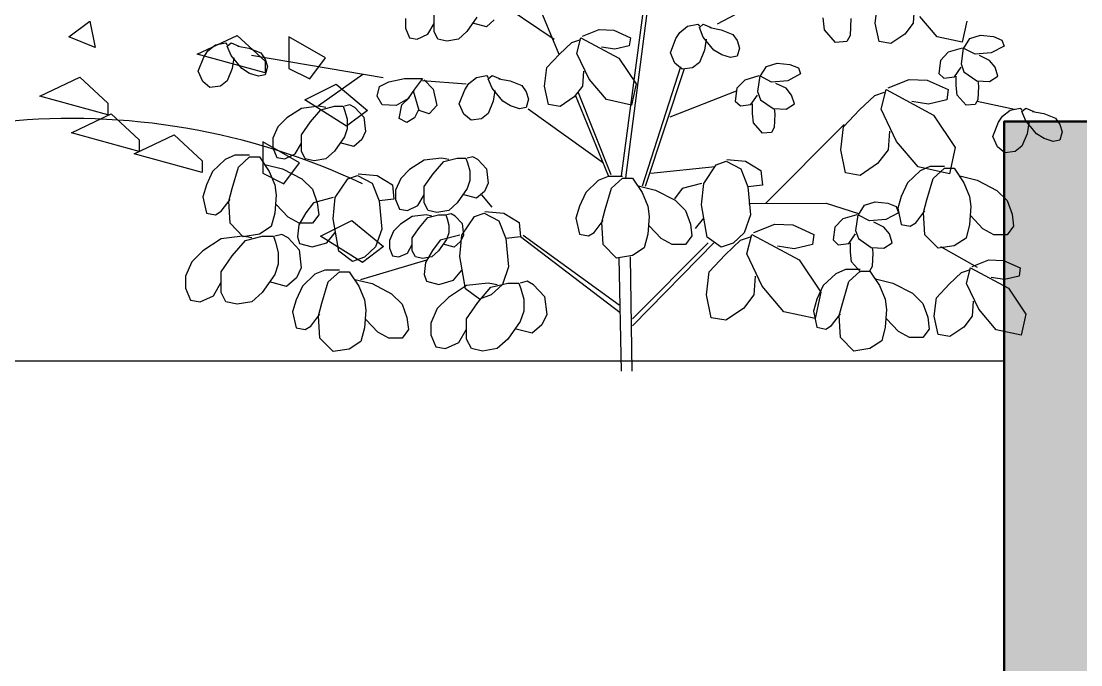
# Model space of a CAD drawing. Header units: millimetres. Extents: x 573003 to 1294762, y -9906 to 413061.
# Drawn here: x 658817 to 659480, y 152947 to 153349 of the extents above; entities that cross this region are included whole.
import ezdxf

# ---------------------------------------------------------------- set-up
doc = ezdxf.new("R2010")
doc.units = ezdxf.units.MM
doc.header["$MEASUREMENT"] = 0
for name, color, linetype in [('A-ELEV-PATT 2', 252, 'Continuous'), ('A-ELEV-PATT 3', 251, 'Continuous'), ('A-WALL-PATT', 251, 'Continuous')]:
    doc.layers.add(name, color=color, linetype=linetype)
doc.layers.add('KT-Net cot', color=2, linetype='Continuous', lineweight=50)

# ---------------------------------------------------------------- blocks, each defined once
blk = doc.blocks.new('STREE11')
for p, q in [((0.0063, 0.2337), (-0.0398, 0.5789)), ((0.0862, 0.3953), (0.307, 0.5453)), ((-0.1075, 0.4141), (-0.2272, 0.4774)), ((0.001, 0.2311), (-0.0266, 0.4465)), ((0.0803, 0.3775), (0.1074, 0.4438)), ((-0.3411, 0.4326), (-0.3397, 0.4148)), ((-0.2947, 0.4148), (-0.2974, 0.4366)), ((-0.4033, 0.4172), (-0.398, 0.3922)), ((-0.3682, 0.3987), (-0.3477, 0.4229)), ((-0.3397, 0.4148), (-0.3298, 0.4019)), ((-0.2994, 0.393), (-0.2947, 0.4148)), ((-0.2659, 0.4202), (-0.2651, 0.4)), ((-0.2345, 0.4071), (-0.2328, 0.4213)), ((0.1573, 0.4187), (0.1665, 0.4106)), ((0.1665, 0.4106), (0.1828, 0.4148)), ((0.1778, 0.4219), (0.1897, 0.4049)), ((0.2287, 0.4049), (0.2287, 0.4243)), ((0.2625, 0.4203), (0.2625, 0.409)), ((-0.2477, 0.392), (-0.2345, 0.4071)), ((-0.1119, 0.4071), (-0.1258, 0.4015)), ((-0.0987, 0.4095), (-0.1119, 0.4071)), ((-0.0907, 0.4136), (-0.1, 0.4095)), ((-0.0861, 0.4095), (-0.0907, 0.4136)), ((-0.0907, 0.3982), (-0.0861, 0.4095)), ((-0.0841, 0.4136), (-0.0861, 0.4112)), ((-0.0722, 0.4112), (-0.0841, 0.4136)), ((-0.0629, 0.4039), (-0.0722, 0.4112)), ((-0.0583, 0.3966), (-0.0629, 0.4039)), ((0.0155, 0.4065), (-0.0044, 0.3976)), ((0.0327, 0.4073), (0.0155, 0.4065)), ((0.0526, 0.3992), (0.0327, 0.4073)), ((0.1897, 0.4049), (0.1996, 0.396)), ((0.2241, 0.396), (0.2287, 0.4049)), ((0.236, 0.4017), (0.2287, 0.4146)), ((0.2625, 0.409), (0.2579, 0.3976)), ((-0.4449, 0.3948), (-0.4475, 0.3876)), ((-0.4349, 0.3989), (-0.4449, 0.3948)), ((-0.4197, 0.4005), (-0.4349, 0.3989)), ((-0.4071, 0.3965), (-0.4197, 0.4005)), ((-0.3999, 0.3851), (-0.4071, 0.3965)), ((-0.398, 0.3922), (-0.3682, 0.3987)), ((-0.3298, 0.4019), (-0.3133, 0.3906)), ((-0.3133, 0.3906), (-0.2994, 0.393)), ((-0.2651, 0.4), (-0.2609, 0.393)), ((-0.2609, 0.393), (-0.2477, 0.392)), ((-0.1311, 0.3942), (-0.1337, 0.3853)), ((-0.1258, 0.4015), (-0.1311, 0.3942)), ((-0.1033, 0.3829), (-0.0907, 0.3982)), ((-0.094, 0.3958), (-0.092, 0.3829)), ((-0.0517, 0.3796), (-0.0583, 0.3966)), ((-0.0044, 0.3976), (-0.003, 0.3879)), ((0.0545, 0.3976), (0.0095, 0.3733)), ((0.0592, 0.379), (0.0545, 0.3976)), ((0.0651, 0.3919), (0.0559, 0.3951)), ((0.0797, 0.3782), (0.0651, 0.3919)), ((0.1996, 0.396), (0.2135, 0.3936)), ((0.2135, 0.3936), (0.2241, 0.396)), ((0.2486, 0.396), (0.236, 0.4017)), ((0.2579, 0.3976), (0.2486, 0.396)), ((0.4694, 0.3916), (0.4601, 0.3876)), ((0.474, 0.3876), (0.4694, 0.3916)), ((0.476, 0.3916), (0.474, 0.3892)), ((0.4879, 0.3892), (0.476, 0.3916)), ((-0.4475, 0.3876), (-0.4323, 0.3795)), ((-0.4323, 0.3795), (-0.4131, 0.3779)), ((-0.4131, 0.3779), (-0.3992, 0.3851)), ((-0.3992, 0.3851), (-0.3966, 0.3666)), ((-0.3979, 0.3851), (-0.3813, 0.3803)), ((-0.3813, 0.3803), (-0.3721, 0.3706)), ((-0.1337, 0.3853), (-0.1311, 0.3756)), ((-0.1231, 0.374), (-0.1126, 0.3772)), ((-0.1126, 0.3772), (-0.1033, 0.3829)), ((-0.092, 0.3829), (-0.0861, 0.3683)), ((-0.057, 0.3675), (-0.0517, 0.3796)), ((-0.003, 0.3879), (0.0142, 0.3838)), ((0.0142, 0.3838), (0.0301, 0.3863)), ((0.0446, 0.3483), (0.0592, 0.379)), ((0.0949, 0.362), (0.0797, 0.3782)), ((0.4343, 0.3795), (0.429, 0.3722)), ((0.4482, 0.3851), (0.4343, 0.3795)), ((0.4614, 0.3876), (0.4482, 0.3851)), ((0.4694, 0.3763), (0.474, 0.3876)), ((0.4972, 0.3819), (0.4879, 0.3892)), ((0.5018, 0.3746), (0.4972, 0.3819)), ((-0.4369, 0.3625), (-0.4303, 0.3706)), ((-0.4303, 0.3706), (-0.4184, 0.3763)), ((-0.3966, 0.3666), (-0.3999, 0.3569)), ((-0.3721, 0.3706), (-0.3701, 0.3552)), ((-0.1935, 0.3659), (-0.2035, 0.3619)), ((-0.1783, 0.3675), (-0.1935, 0.3659)), ((-0.1658, 0.3635), (-0.1783, 0.3675)), ((-0.1311, 0.3756), (-0.1231, 0.374)), ((-0.0861, 0.3683), (-0.0781, 0.3619)), ((-0.0656, 0.3603), (-0.057, 0.3675)), ((0.0095, 0.3733), (-0.011, 0.3426)), ((0.289, 0.3501), (0.4451, 0.3766)), ((0.429, 0.3722), (0.4263, 0.3633)), ((0.4568, 0.3609), (0.4694, 0.3763)), ((0.466, 0.3738), (0.468, 0.3609)), ((0.5084, 0.3577), (0.5018, 0.3746)), ((-0.4402, 0.352), (-0.4369, 0.3625)), ((-0.4303, 0.3455), (-0.4402, 0.352)), ((-0.3999, 0.3569), (-0.4151, 0.3464)), ((-0.3886, 0.3512), (-0.3966, 0.3625)), ((-0.3906, 0.3407), (-0.3906, 0.352)), ((-0.3701, 0.3552), (-0.376, 0.3496)), ((-0.2035, 0.3619), (-0.2061, 0.3546)), ((-0.2061, 0.3546), (-0.1909, 0.3465)), ((-0.1717, 0.3449), (-0.1578, 0.3522)), ((-0.1585, 0.3522), (-0.1658, 0.3635)), ((-0.1578, 0.3522), (-0.1552, 0.3336)), ((-0.1565, 0.3522), (-0.1399, 0.3473)), ((-0.0781, 0.3619), (-0.0656, 0.3603)), ((-0.0223, 0.2214), (-0.0683, 0.3611)), ((-0.0187, 0.2215), (-0.0641, 0.3635)), ((0.0512, 0.358), (0.0526, 0.3402)), ((0.0976, 0.3402), (0.0949, 0.362)), ((0.1597, 0.3528), (0.1504, 0.3488)), ((0.1643, 0.3488), (0.1597, 0.3528)), ((0.1663, 0.3528), (0.1643, 0.3504)), ((0.1782, 0.3504), (0.1663, 0.3528)), ((0.3133, 0.3539), (0.3657, 0.3165)), ((0.4263, 0.3633), (0.429, 0.3536)), ((0.429, 0.3536), (0.4369, 0.352)), ((0.4369, 0.352), (0.4475, 0.3552)), ((0.4475, 0.3552), (0.4568, 0.3609)), ((0.468, 0.3609), (0.474, 0.3464)), ((0.5031, 0.3455), (0.5084, 0.3577)), ((-0.4151, 0.3464), (-0.4303, 0.3455)), ((-0.4164, 0.3464), (-0.4171, 0.3399)), ((-0.4171, 0.3399), (-0.4164, 0.3237)), ((-0.3919, 0.3294), (-0.3906, 0.3407)), ((-0.376, 0.3496), (-0.3886, 0.3512)), ((-0.3564, 0.3471), (-0.3812, 0.336)), ((-0.3349, 0.3481), (-0.3564, 0.3471)), ((-0.31, 0.338), (-0.3349, 0.3481)), ((-0.1909, 0.3465), (-0.1717, 0.3449)), ((-0.1889, 0.3376), (-0.177, 0.3433)), ((-0.1399, 0.3473), (-0.1307, 0.3376)), ((-0.011, 0.3426), (-0.0057, 0.3176)), ((0.0241, 0.324), (0.0446, 0.3483)), ((0.0526, 0.3402), (0.0625, 0.3273)), ((0.0929, 0.3184), (0.0976, 0.3402)), ((0.1246, 0.3407), (0.1193, 0.3334)), ((0.1385, 0.3464), (0.1246, 0.3407)), ((0.1517, 0.3488), (0.1385, 0.3464)), ((0.1597, 0.3375), (0.1643, 0.3488)), ((0.1875, 0.3431), (0.1782, 0.3504)), ((0.1921, 0.3358), (0.1875, 0.3431)), ((0.1905, 0.3423), (0.2424, 0.3462)), ((0.2404, 0.3476), (0.2298, 0.3363)), ((0.2636, 0.3493), (0.2424, 0.3493)), ((0.2424, 0.3493), (0.2517, 0.3363)), ((0.2821, 0.3452), (0.2636, 0.3493)), ((0.2933, 0.3396), (0.2821, 0.3452)), ((0.296, 0.3283), (0.2933, 0.3396)), ((0.474, 0.3464), (0.4819, 0.3399)), ((0.4819, 0.3399), (0.4945, 0.3383)), ((0.4945, 0.3383), (0.5031, 0.3455)), ((-0.4025, 0.3173), (-0.3919, 0.3294)), ((-0.3812, 0.336), (-0.3795, 0.3239)), ((-0.3076, 0.336), (-0.3638, 0.3057)), ((-0.3018, 0.3128), (-0.3076, 0.336)), ((-0.2943, 0.3289), (-0.3059, 0.333)), ((-0.2761, 0.3118), (-0.2943, 0.3289)), ((-0.1988, 0.319), (-0.1955, 0.3295)), ((-0.1955, 0.3295), (-0.1889, 0.3376)), ((-0.1552, 0.3336), (-0.1585, 0.3239)), ((-0.1472, 0.3182), (-0.1552, 0.3295)), ((-0.1307, 0.3376), (-0.1287, 0.3223)), ((-0.0514, 0.3035), (-0.1303, 0.3346)), ((0.0187, 0.2347), (0.0572, 0.3322)), ((0.0216, 0.2337), (0.0608, 0.3295)), ((0.0625, 0.3273), (0.079, 0.316)), ((0.1193, 0.3334), (0.1167, 0.3245)), ((0.1471, 0.3221), (0.1597, 0.3375)), ((0.1564, 0.335), (0.1584, 0.3221)), ((0.1987, 0.3189), (0.1921, 0.3358)), ((0.2298, 0.3363), (0.2252, 0.3169)), ((0.2464, 0.3113), (0.253, 0.3339)), ((0.2517, 0.3363), (0.2596, 0.325)), ((0.29, 0.3177), (0.296, 0.3283)), ((-0.4156, 0.3223), (-0.4601, 0.3126)), ((-0.4164, 0.3237), (-0.4131, 0.3181)), ((-0.4131, 0.3181), (-0.4025, 0.3173)), ((-0.3795, 0.3239), (-0.358, 0.3188)), ((-0.358, 0.3188), (-0.3382, 0.3219)), ((-0.1889, 0.3126), (-0.1988, 0.319)), ((-0.1585, 0.3239), (-0.1737, 0.3134)), ((-0.1492, 0.3077), (-0.1492, 0.319)), ((-0.1347, 0.3166), (-0.1472, 0.3182)), ((-0.1287, 0.3223), (-0.1347, 0.3166)), ((-0.0057, 0.3176), (0.0241, 0.324)), ((0.079, 0.316), (0.0929, 0.3184)), ((0.1167, 0.3245), (0.1193, 0.3148)), ((0.1193, 0.3148), (0.1273, 0.3132)), ((0.1273, 0.3132), (0.1378, 0.3165)), ((0.1378, 0.3165), (0.1471, 0.3221)), ((0.1584, 0.3221), (0.1643, 0.3076)), ((0.1934, 0.3068), (0.1987, 0.3189)), ((0.2252, 0.3169), (0.2345, 0.3072)), ((0.2669, 0.3177), (0.2576, 0.3266)), ((0.2596, 0.325), (0.2735, 0.3169)), ((0.2702, 0.3016), (0.2669, 0.3177)), ((0.2735, 0.3169), (0.29, 0.3177)), ((0.3225, 0.3145), (0.3119, 0.3032)), ((0.3225, 0.3145), (0.3284, 0.3177)), ((0.3284, 0.3177), (0.335, 0.3161)), ((0.3364, 0.3161), (0.3344, 0.3105)), ((0.3469, 0.3161), (0.3364, 0.3161)), ((0.3628, 0.3121), (0.3469, 0.3161)), ((0.3569, 0.3145), (0.3655, 0.3161)), ((0.3655, 0.3161), (0.386, 0.3137)), ((-0.5085, 0.3019), (-0.5138, 0.2946)), ((-0.4946, 0.3076), (-0.5085, 0.3019)), ((-0.4814, 0.31), (-0.4946, 0.3076)), ((-0.4734, 0.314), (-0.4827, 0.31)), ((-0.4688, 0.31), (-0.4734, 0.314)), ((-0.4734, 0.2987), (-0.4688, 0.31)), ((-0.4668, 0.314), (-0.4688, 0.3116)), ((-0.4549, 0.3116), (-0.4668, 0.314)), ((-0.4457, 0.3043), (-0.4549, 0.3116)), ((-0.441, 0.2971), (-0.4457, 0.3043)), ((-0.3638, 0.3057), (-0.3894, 0.2673)), ((-0.32, 0.2744), (-0.3018, 0.3128)), ((-0.2571, 0.2916), (-0.2761, 0.3118)), ((-0.1737, 0.3134), (-0.1889, 0.3126)), ((-0.175, 0.3134), (-0.1757, 0.3069)), ((-0.1757, 0.3069), (-0.175, 0.2908)), ((-0.1505, 0.2964), (-0.1492, 0.3077)), ((0.0275, 0.2486), (0.1169, 0.3126)), ((0.1643, 0.3076), (0.1722, 0.3011)), ((0.1848, 0.2995), (0.1934, 0.3068)), ((0.2345, 0.3072), (0.2464, 0.3113)), ((0.247, 0.3121), (0.2517, 0.3024)), ((0.2517, 0.3024), (0.2609, 0.2967)), ((0.3119, 0.3032), (0.3099, 0.2862)), ((0.3344, 0.3105), (0.3317, 0.3008)), ((0.3754, 0.2975), (0.3628, 0.3121)), ((0.386, 0.3137), (0.4032, 0.3024)), ((0.4032, 0.3024), (0.4138, 0.2919)), ((-0.5138, 0.2946), (-0.5165, 0.2857)), ((-0.486, 0.2833), (-0.4734, 0.2987)), ((-0.4768, 0.2963), (-0.4748, 0.2833)), ((-0.4344, 0.2801), (-0.441, 0.2971)), ((-0.1647, 0.2007), (-0.2579, 0.2945)), ((-0.2538, 0.2643), (-0.2571, 0.2916)), ((-0.175, 0.2908), (-0.1717, 0.2851)), ((-0.1611, 0.2843), (-0.1505, 0.2964)), ((0.1722, 0.3011), (0.1848, 0.2995)), ((0.2609, 0.2967), (0.2702, 0.3016)), ((0.3317, 0.3008), (0.3317, 0.2895)), ((0.3317, 0.2895), (0.335, 0.2798)), ((0.386, 0.2822), (0.3754, 0.2975)), ((0.4138, 0.2919), (0.4197, 0.2782)), ((-0.5165, 0.2857), (-0.5138, 0.2761)), ((-0.5059, 0.2744), (-0.4953, 0.2777)), ((-0.4953, 0.2777), (-0.486, 0.2833)), ((-0.4748, 0.2833), (-0.4688, 0.2688)), ((-0.4397, 0.268), (-0.4344, 0.2801)), ((-0.3117, 0.2865), (-0.31, 0.2643)), ((-0.1717, 0.2851), (-0.1611, 0.2843)), ((0.3099, 0.2862), (0.3145, 0.2765)), ((0.335, 0.2798), (0.3469, 0.2628)), ((0.386, 0.2628), (0.386, 0.2822)), ((0.4197, 0.2782), (0.4197, 0.2668)), ((-0.5138, 0.2761), (-0.5059, 0.2744)), ((-0.4688, 0.2688), (-0.4609, 0.2623)), ((-0.4483, 0.2607), (-0.4397, 0.268)), ((-0.3894, 0.2673), (-0.3828, 0.236)), ((-0.3456, 0.2441), (-0.32, 0.2744)), ((-0.31, 0.2643), (-0.2976, 0.2481)), ((-0.2596, 0.237), (-0.2538, 0.2643)), ((0.3145, 0.2765), (0.3238, 0.2685)), ((0.3238, 0.2685), (0.34, 0.2727)), ((0.3933, 0.2596), (0.386, 0.2725)), ((0.4197, 0.2668), (0.4151, 0.2555)), ((-0.4609, 0.2623), (-0.4483, 0.2607)), ((-0.1186, 0.2528), (-0.1409, 0.2508)), ((0.1769, 0.2531), (0.1663, 0.2418)), ((0.1769, 0.2531), (0.1828, 0.2563)), ((0.1828, 0.2563), (0.1895, 0.2547)), ((0.1908, 0.2547), (0.1888, 0.2491)), ((0.2014, 0.2547), (0.1908, 0.2547)), ((0.2172, 0.2507), (0.2014, 0.2547)), ((0.2113, 0.2531), (0.2199, 0.2547)), ((0.2199, 0.2547), (0.2404, 0.2523)), ((0.2404, 0.2523), (0.2576, 0.241)), ((0.3469, 0.2628), (0.3569, 0.2539)), ((0.3569, 0.2539), (0.3708, 0.2515)), ((0.3708, 0.2515), (0.3814, 0.2539)), ((0.3814, 0.2539), (0.386, 0.2628)), ((0.4058, 0.2539), (0.3933, 0.2596)), ((0.4151, 0.2555), (0.4058, 0.2539)), ((0.4358, 0.2561), (0.4243, 0.2389)), ((0.4474, 0.2561), (0.4358, 0.2561)), ((0.4474, 0.2581), (0.4648, 0.2581)), ((0.4607, 0.244), (0.4474, 0.2561)), ((0.4648, 0.2581), (0.4764, 0.2531)), ((0.4764, 0.2531), (0.4913, 0.2389)), ((-0.3884, 0.2425), (-0.4, 0.2253)), ((-0.3768, 0.2425), (-0.3884, 0.2425)), ((-0.3828, 0.236), (-0.3456, 0.2441)), ((-0.3768, 0.2445), (-0.3594, 0.2445)), ((-0.3636, 0.2304), (-0.3768, 0.2425)), ((-0.3594, 0.2445), (-0.3479, 0.2395)), ((-0.3479, 0.2395), (-0.333, 0.2253)), ((-0.2976, 0.2481), (-0.277, 0.234)), ((-0.1591, 0.2397), (-0.1608, 0.2225)), ((-0.1409, 0.2508), (-0.1591, 0.2397)), ((-0.1351, 0.2417), (-0.1434, 0.2205)), ((-0.1178, 0.2508), (-0.1351, 0.2417)), ((-0.1062, 0.2467), (-0.1178, 0.2508)), ((-0.0913, 0.2245), (-0.1062, 0.2467)), ((-0.0286, 0.2369), (-0.1049, 0.2447)), ((0.1663, 0.2418), (0.1643, 0.2248)), ((0.1888, 0.2491), (0.1861, 0.2394)), ((0.1861, 0.2394), (0.1861, 0.2281)), ((0.2298, 0.2361), (0.2172, 0.2507)), ((0.2576, 0.241), (0.2682, 0.2305)), ((0.4085, 0.242), (0.3854, 0.2298)), ((0.4292, 0.247), (0.4085, 0.242)), ((0.4243, 0.2389), (0.4176, 0.2228)), ((0.4681, 0.2187), (0.4607, 0.244)), ((0.4913, 0.2389), (0.4987, 0.2228)), ((-0.4157, 0.2284), (-0.4388, 0.2163)), ((-0.395, 0.2334), (-0.4157, 0.2284)), ((-0.3561, 0.2051), (-0.3636, 0.2304)), ((-0.277, 0.234), (-0.2596, 0.237)), ((-0.0067, 0.2309), (-0.0183, 0.2137)), ((0.0049, 0.2309), (-0.0067, 0.2309)), ((0.0049, 0.2329), (0.0222, 0.2329)), ((0.0181, 0.2188), (0.0049, 0.2309)), ((0.0222, 0.2329), (0.0338, 0.2279)), ((0.0338, 0.2279), (0.0487, 0.2137)), ((0.1861, 0.2281), (0.1895, 0.2184)), ((0.2404, 0.2208), (0.2298, 0.2361)), ((0.2682, 0.2305), (0.2742, 0.2167)), ((0.2963, 0.234), (0.2781, 0.2228)), ((0.3187, 0.236), (0.2963, 0.234)), ((0.3195, 0.234), (0.3021, 0.2249)), ((0.3311, 0.2299), (0.3195, 0.234)), ((0.3459, 0.2077), (0.3311, 0.2299)), ((0.3854, 0.2298), (0.373, 0.2177)), ((-0.4388, 0.2163), (-0.4512, 0.2041)), ((-0.4, 0.2253), (-0.4066, 0.2092)), ((-0.333, 0.2253), (-0.3255, 0.2092)), ((-0.1608, 0.2225), (-0.1434, 0.2205)), ((-0.1434, 0.2205), (-0.1467, 0.1871)), ((-0.0888, 0.1992), (-0.0913, 0.2245)), ((-0.0888, 0.2245), (-0.0657, 0.2184)), ((-0.0657, 0.2184), (-0.0566, 0.2063)), ((-0.034, 0.2167), (-0.0572, 0.2046)), ((-0.0133, 0.2218), (-0.034, 0.2167)), ((-0.0183, 0.2137), (-0.0249, 0.1976)), ((0.0255, 0.1935), (0.0181, 0.2188)), ((0.0487, 0.2137), (0.0562, 0.1976)), ((0.1643, 0.2248), (0.1689, 0.2151)), ((0.1689, 0.2151), (0.1782, 0.207)), ((0.1895, 0.2184), (0.2014, 0.2014)), ((0.2404, 0.2014), (0.2404, 0.2208)), ((0.2742, 0.2167), (0.2742, 0.2054)), ((0.2781, 0.2228), (0.2765, 0.2057)), ((0.3021, 0.2249), (0.2938, 0.2037)), ((0.373, 0.2177), (0.3672, 0.2016)), ((0.4176, 0.2228), (0.416, 0.2106)), ((0.4722, 0.2036), (0.4681, 0.2187)), ((0.4987, 0.2228), (0.5028, 0.2086)), ((-0.4512, 0.2041), (-0.457, 0.188)), ((-0.4066, 0.2092), (-0.4082, 0.1971)), ((-0.352, 0.19), (-0.3561, 0.2051)), ((-0.3255, 0.2092), (-0.3214, 0.195)), ((-0.2945, 0.2027), (-0.3097, 0.2011)), ((-0.282, 0.1986), (-0.2945, 0.2027)), ((-0.0572, 0.2046), (-0.0696, 0.1925)), ((0.1598, 0.1962), (0.172, 0.2111)), ((0.1782, 0.207), (0.1944, 0.2113)), ((0.2014, 0.2014), (0.2113, 0.1925)), ((0.2358, 0.1925), (0.2404, 0.2014)), ((0.2477, 0.1982), (0.2404, 0.2111)), ((0.2742, 0.2054), (0.2695, 0.1941)), ((0.2765, 0.2057), (0.2938, 0.2037)), ((0.2938, 0.2037), (0.2905, 0.1703)), ((0.3484, 0.1824), (0.3459, 0.2077)), ((0.3484, 0.2077), (0.3716, 0.2016)), ((0.3672, 0.2016), (0.3655, 0.1874)), ((0.3716, 0.2016), (0.3807, 0.1895)), ((0.416, 0.2106), (0.4176, 0.1894)), ((0.4813, 0.1915), (0.4706, 0.2056)), ((0.4706, 0.1773), (0.4722, 0.2036)), ((0.5028, 0.2086), (0.4987, 0.1894)), ((-0.4082, 0.1971), (-0.4066, 0.1759)), ((-0.3429, 0.1779), (-0.3536, 0.192)), ((-0.3536, 0.1637), (-0.352, 0.19)), ((-0.3214, 0.195), (-0.3255, 0.1759)), ((-0.3197, 0.197), (-0.3223, 0.1898)), ((-0.3223, 0.1898), (-0.3071, 0.1817)), ((-0.3097, 0.2011), (-0.3197, 0.197)), ((-0.2747, 0.1873), (-0.282, 0.1986)), ((-0.2366, 0.201), (-0.275, 0.189)), ((-0.1446, 0.2007), (-0.2366, 0.201)), ((-0.0954, 0.1609), (-0.0888, 0.1992)), ((-0.0696, 0.1925), (-0.0754, 0.1763)), ((-0.0249, 0.1976), (-0.0266, 0.1854)), ((0.0297, 0.1784), (0.0255, 0.1935)), ((0.0562, 0.1976), (0.0603, 0.1834)), ((0.146, 0.1894), (0.1278, 0.1782)), ((0.1683, 0.1914), (0.146, 0.1894)), ((0.1691, 0.1894), (0.1518, 0.1803)), ((0.1807, 0.1853), (0.1691, 0.1894)), ((0.2113, 0.1925), (0.2252, 0.1901)), ((0.2252, 0.1901), (0.2358, 0.1925)), ((0.2603, 0.1925), (0.2477, 0.1982)), ((0.2695, 0.1941), (0.2603, 0.1925)), ((0.3807, 0.1895), (0.389, 0.1754)), ((0.4019, 0.1844), (0.416, 0.1995)), ((0.4176, 0.1894), (0.4218, 0.1733)), ((0.488, 0.1874), (0.4813, 0.1915)), ((0.4987, 0.1894), (0.488, 0.1874)), ((-0.457, 0.188), (-0.4587, 0.1738)), ((-0.4223, 0.1708), (-0.4082, 0.186)), ((-0.3363, 0.1738), (-0.3429, 0.1779)), ((-0.3071, 0.1817), (-0.2879, 0.1801)), ((-0.3051, 0.1728), (-0.2932, 0.1784)), ((-0.2879, 0.1801), (-0.274, 0.1873)), ((-0.274, 0.1873), (-0.2714, 0.1688)), ((-0.2727, 0.1873), (-0.2561, 0.1825)), ((-0.2561, 0.1825), (-0.2469, 0.1728)), ((-0.1755, 0.1762), (-0.197, 0.1752)), ((-0.1507, 0.1661), (-0.1755, 0.1762)), ((-0.1467, 0.1871), (-0.1393, 0.1659)), ((-0.0814, 0.171), (-0.0913, 0.1831)), ((-0.0754, 0.1763), (-0.077, 0.1622)), ((-0.0266, 0.1854), (-0.0249, 0.1642)), ((0.0388, 0.1662), (0.028, 0.1804)), ((0.028, 0.1521), (0.0297, 0.1784)), ((0.0603, 0.1834), (0.0562, 0.1642)), ((0.1278, 0.1782), (0.1261, 0.1611)), ((0.1518, 0.1803), (0.1435, 0.159)), ((0.1956, 0.1631), (0.1807, 0.1853)), ((0.1952, 0.1768), (0.1936, 0.1632)), ((0.2037, 0.1858), (0.1952, 0.1768)), ((0.2037, 0.1858), (0.2084, 0.1884)), ((0.2084, 0.1884), (0.2137, 0.1871)), ((0.2132, 0.1826), (0.2111, 0.1749)), ((0.2148, 0.1871), (0.2132, 0.1826)), ((0.2233, 0.1871), (0.2148, 0.1871)), ((0.236, 0.1839), (0.2233, 0.1871)), ((0.2312, 0.1858), (0.2381, 0.1871)), ((0.246, 0.1723), (0.236, 0.1839)), ((0.2381, 0.1871), (0.2545, 0.1852)), ((0.2545, 0.1852), (0.2683, 0.1761)), ((0.2683, 0.1761), (0.2767, 0.1677)), ((0.3418, 0.1441), (0.3484, 0.1824)), ((0.3655, 0.1874), (0.373, 0.1773)), ((0.373, 0.1773), (0.3887, 0.1773)), ((0.3887, 0.1773), (0.4019, 0.1844)), ((0.4549, 0.1611), (0.4706, 0.1773)), ((-0.4587, 0.1738), (-0.4512, 0.1637)), ((-0.4512, 0.1637), (-0.4355, 0.1637)), ((-0.4355, 0.1637), (-0.4223, 0.1708)), ((-0.4066, 0.1759), (-0.4024, 0.1597)), ((-0.3694, 0.1476), (-0.3536, 0.1637)), ((-0.3255, 0.1759), (-0.3363, 0.1738)), ((-0.315, 0.1542), (-0.3117, 0.1647)), ((-0.3117, 0.1647), (-0.3051, 0.1728)), ((-0.2714, 0.1688), (-0.2747, 0.1591)), ((-0.2634, 0.1534), (-0.2714, 0.1647)), ((-0.2469, 0.1728), (-0.2449, 0.1574)), ((-0.197, 0.1752), (-0.2218, 0.1641)), ((-0.2218, 0.1641), (-0.2202, 0.1519)), ((-0.1482, 0.1641), (-0.2045, 0.1338)), ((-0.1424, 0.1408), (-0.1482, 0.1641)), ((-0.1393, 0.1659), (-0.126, 0.1538)), ((-0.0406, 0.1592), (-0.0266, 0.1743)), ((-0.0249, 0.1642), (-0.0208, 0.1481)), ((0.0454, 0.1622), (0.0388, 0.1662)), ((0.0562, 0.1642), (0.0454, 0.1622)), ((0.2111, 0.1749), (0.2111, 0.1658)), ((0.2111, 0.1658), (0.2137, 0.158)), ((0.2545, 0.16), (0.246, 0.1723)), ((0.2767, 0.1677), (0.2815, 0.1568)), ((0.2905, 0.1703), (0.298, 0.1491)), ((0.3559, 0.1542), (0.3459, 0.1663)), ((0.389, 0.1754), (0.3906, 0.1612)), ((0.4019, 0.1599), (0.4093, 0.1639)), ((0.4093, 0.1639), (0.4176, 0.1619)), ((0.4218, 0.1733), (0.4358, 0.1642)), ((0.4358, 0.1642), (0.4549, 0.1611)), ((-0.4024, 0.1597), (-0.3884, 0.1506)), ((-0.3051, 0.1477), (-0.315, 0.1542)), ((-0.2747, 0.1591), (-0.2899, 0.1485)), ((-0.2654, 0.1429), (-0.2654, 0.1542)), ((-0.2509, 0.1518), (-0.2634, 0.1534)), ((-0.2449, 0.1574), (-0.2509, 0.1518)), ((-0.2202, 0.1519), (-0.1987, 0.1469)), ((-0.135, 0.157), (-0.1466, 0.161)), ((-0.1168, 0.1398), (-0.135, 0.157)), ((-0.126, 0.1538), (-0.112, 0.1487)), ((-0.112, 0.1487), (-0.0954, 0.1609)), ((-0.0069, 0.0554), (-0.1045, 0.1553)), ((-0.0069, 0.0638), (-0.0964, 0.1542)), ((-0.077, 0.1622), (-0.0696, 0.1521)), ((-0.0696, 0.1521), (-0.0539, 0.1521)), ((-0.0539, 0.1521), (-0.0406, 0.1592)), ((0.0079, 0.071), (0.1262, 0.1613)), ((0.0089, 0.0799), (0.1228, 0.1626)), ((0.0123, 0.1359), (0.028, 0.1521)), ((0.1261, 0.1611), (0.1435, 0.159)), ((0.1435, 0.159), (0.1402, 0.1257)), ((0.1936, 0.1632), (0.1973, 0.1555)), ((0.1981, 0.1378), (0.1956, 0.1631)), ((0.1973, 0.1555), (0.2047, 0.149)), ((0.1981, 0.1631), (0.2212, 0.157)), ((0.2047, 0.149), (0.2177, 0.1524)), ((0.2137, 0.158), (0.2233, 0.1445)), ((0.2212, 0.157), (0.2303, 0.1449)), ((0.2545, 0.1445), (0.2545, 0.16)), ((0.2603, 0.1419), (0.2545, 0.1522)), ((0.2815, 0.1568), (0.2815, 0.1477)), ((0.3732, 0.1491), (0.3559, 0.1542)), ((0.3881, 0.1532), (0.3732, 0.1491)), ((0.3906, 0.1612), (0.3881, 0.1532)), ((0.4019, 0.1599), (0.3887, 0.1457)), ((0.4168, 0.1548), (0.4135, 0.1427)), ((0.4193, 0.1619), (0.4168, 0.1548)), ((0.4325, 0.1619), (0.4193, 0.1619)), ((0.4524, 0.1568), (0.4325, 0.1619)), ((0.4449, 0.1599), (0.4557, 0.1619)), ((0.4681, 0.1386), (0.4524, 0.1568)), ((0.4557, 0.1619), (0.4813, 0.1588)), ((0.4813, 0.1588), (0.5028, 0.1447)), ((-0.3722, 0.1497), (-0.4156, 0.1251)), ((-0.3884, 0.1506), (-0.3694, 0.1476)), ((-0.2899, 0.1485), (-0.3051, 0.1477)), ((-0.2912, 0.1485), (-0.2919, 0.1421)), ((-0.2919, 0.1421), (-0.2912, 0.1259)), ((-0.2667, 0.1316), (-0.2654, 0.1429)), ((-0.1987, 0.1469), (-0.1788, 0.1499)), ((-0.1606, 0.1024), (-0.1424, 0.1408)), ((-0.0978, 0.1196), (-0.1168, 0.1398)), ((-0.0208, 0.1481), (-0.0067, 0.139)), ((-0.0067, 0.139), (0.0123, 0.1359)), ((0.2233, 0.1445), (0.2312, 0.1374)), ((0.2303, 0.1449), (0.2386, 0.1308)), ((0.2508, 0.1374), (0.2545, 0.1445)), ((0.2704, 0.1374), (0.2603, 0.1419)), ((0.2778, 0.1387), (0.2704, 0.1374)), ((0.2815, 0.1477), (0.2778, 0.1387)), ((0.298, 0.1491), (0.3112, 0.137)), ((0.3253, 0.1319), (0.3418, 0.1441)), ((0.3887, 0.1457), (0.3862, 0.1245)), ((0.4135, 0.1427), (0.4135, 0.1285)), ((0.4813, 0.1195), (0.4681, 0.1386)), ((0.5028, 0.1447), (0.516, 0.1316)), ((-0.4468, 0.1332), (-0.4666, 0.1243)), ((-0.4296, 0.134), (-0.4468, 0.1332)), ((-0.4097, 0.126), (-0.4296, 0.134)), ((-0.2912, 0.1259), (-0.2879, 0.1203)), ((-0.2773, 0.1195), (-0.2667, 0.1316)), ((-0.2045, 0.1338), (-0.2301, 0.0954)), ((-0.0064, 0.0016), (-0.0043, 0.1374)), ((0.0063, 0.0016), (0.0089, 0.1361)), ((0.1402, 0.1257), (0.1476, 0.1045)), ((0.1915, 0.0995), (0.1981, 0.1378)), ((0.2312, 0.1374), (0.2423, 0.1354)), ((0.2376, 0.1335), (0.316, 0.1102)), ((0.2386, 0.1308), (0.2403, 0.1166)), ((0.2423, 0.1354), (0.2508, 0.1374)), ((0.3112, 0.137), (0.3253, 0.1319)), ((0.4135, 0.1285), (0.4176, 0.1164)), ((0.516, 0.1316), (0.5235, 0.1144)), ((-0.4666, 0.1243), (-0.4653, 0.1146)), ((-0.4653, 0.1146), (-0.4481, 0.1106)), ((-0.4077, 0.1243), (-0.4527, 0.1001)), ((-0.4031, 0.1058), (-0.4077, 0.1243)), ((-0.3971, 0.1187), (-0.4064, 0.1219)), ((-0.3826, 0.105), (-0.3971, 0.1187)), ((-0.2883, 0.1203), (-0.2999, 0.1032)), ((-0.2768, 0.1203), (-0.2883, 0.1203)), ((-0.2879, 0.1203), (-0.2773, 0.1195)), ((-0.2768, 0.1224), (-0.2594, 0.1224)), ((-0.2635, 0.1082), (-0.2768, 0.1203)), ((-0.2594, 0.1224), (-0.2478, 0.1173)), ((-0.2478, 0.1173), (-0.2329, 0.1032)), ((-0.1524, 0.1146), (-0.1507, 0.0923)), ((-0.0945, 0.0923), (-0.0978, 0.1196)), ((0.2055, 0.1096), (0.1956, 0.1217)), ((0.2403, 0.1166), (0.2378, 0.1085)), ((0.3294, 0.1197), (0.3179, 0.1025)), ((0.341, 0.1197), (0.3294, 0.1197)), ((0.341, 0.1217), (0.3584, 0.1217)), ((0.3543, 0.1076), (0.341, 0.1197)), ((0.3584, 0.1217), (0.37, 0.1167)), ((0.37, 0.1167), (0.3849, 0.1025)), ((0.3862, 0.1245), (0.392, 0.1124)), ((0.4176, 0.1164), (0.4325, 0.0952)), ((0.4813, 0.0952), (0.4813, 0.1195)), ((0.5235, 0.1144), (0.5235, 0.1003)), ((-0.4481, 0.1106), (-0.4322, 0.113)), ((-0.4177, 0.0751), (-0.4031, 0.1058)), ((-0.3674, 0.0888), (-0.3826, 0.105)), ((-0.3156, 0.1062), (-0.3388, 0.0941)), ((-0.295, 0.1113), (-0.3156, 0.1062)), ((-0.2999, 0.1032), (-0.3065, 0.087)), ((-0.2561, 0.083), (-0.2635, 0.1082)), ((-0.2329, 0.1032), (-0.2255, 0.087)), ((-0.1863, 0.0721), (-0.1606, 0.1024)), ((0.1107, 0.1043), (0.0975, 0.0901)), ((0.1107, 0.1043), (0.1182, 0.1083)), ((0.1182, 0.1083), (0.1265, 0.1063)), ((0.1281, 0.1063), (0.1256, 0.0992)), ((0.1413, 0.1063), (0.1281, 0.1063)), ((0.1612, 0.1012), (0.1413, 0.1063)), ((0.1476, 0.1045), (0.1609, 0.0924)), ((0.1538, 0.1043), (0.1645, 0.1063)), ((0.1769, 0.0831), (0.1612, 0.1012)), ((0.1645, 0.1063), (0.1901, 0.1033)), ((0.1901, 0.1033), (0.2117, 0.0891)), ((0.2229, 0.1045), (0.2055, 0.1096)), ((0.2378, 0.1085), (0.2229, 0.1045)), ((0.3021, 0.1056), (0.279, 0.0934)), ((0.3228, 0.1106), (0.3021, 0.1056)), ((0.3179, 0.1025), (0.3112, 0.0864)), ((0.3617, 0.0823), (0.3543, 0.1076)), ((0.3849, 0.1025), (0.3923, 0.0864)), ((0.392, 0.1124), (0.4036, 0.1023)), ((0.4036, 0.1023), (0.4238, 0.1076)), ((0.4904, 0.0912), (0.4813, 0.1073)), ((-0.4527, 0.1001), (-0.4732, 0.0694)), ((-0.3647, 0.067), (-0.3674, 0.0888)), ((-0.3388, 0.0941), (-0.3512, 0.082)), ((-0.2301, 0.0954), (-0.2235, 0.0641)), ((-0.1507, 0.0923), (-0.1383, 0.0762)), ((-0.1002, 0.0651), (-0.0945, 0.0923)), ((0.0975, 0.0901), (0.095, 0.0689)), ((0.1256, 0.0992), (0.1223, 0.0871)), ((0.1609, 0.0924), (0.1749, 0.0873)), ((0.1749, 0.0873), (0.1915, 0.0995)), ((0.2117, 0.0891), (0.2249, 0.076)), ((0.279, 0.0934), (0.2666, 0.0813)), ((0.4325, 0.0952), (0.4449, 0.0841)), ((0.4755, 0.0841), (0.4813, 0.0952)), ((0.5061, 0.0841), (0.4904, 0.0912)), ((0.5235, 0.1003), (0.5177, 0.0861)), ((-0.411, 0.0847), (-0.4097, 0.067)), ((-0.3512, 0.082), (-0.357, 0.0658)), ((-0.3065, 0.087), (-0.3082, 0.0749)), ((-0.2519, 0.0678), (-0.2561, 0.083)), ((-0.2255, 0.087), (-0.2213, 0.0729)), ((-0.1383, 0.0762), (-0.1176, 0.062)), ((0.1223, 0.0871), (0.1223, 0.073)), ((0.1901, 0.0639), (0.1769, 0.0831)), ((0.2249, 0.076), (0.2323, 0.0588)), ((0.2666, 0.0813), (0.2608, 0.0652)), ((0.3112, 0.0864), (0.3096, 0.0742)), ((0.3658, 0.0672), (0.3617, 0.0823)), ((0.3923, 0.0864), (0.3964, 0.0722)), ((0.4449, 0.0841), (0.4623, 0.0811)), ((0.4623, 0.0811), (0.4755, 0.0841)), ((0.5177, 0.0861), (0.5061, 0.0841)), ((-0.4732, 0.0694), (-0.4679, 0.0443)), ((-0.4382, 0.0508), (-0.4177, 0.0751)), ((-0.4097, 0.067), (-0.3998, 0.054)), ((-0.3693, 0.0452), (-0.3647, 0.067)), ((-0.357, 0.0658), (-0.3586, 0.0517)), ((-0.3222, 0.0486), (-0.3082, 0.0638)), ((-0.3082, 0.0749), (-0.3065, 0.0537)), ((-0.2428, 0.0557), (-0.2536, 0.0698)), ((-0.2536, 0.0416), (-0.2519, 0.0678)), ((-0.2213, 0.0729), (-0.2255, 0.0537)), ((-0.2235, 0.0641), (-0.1863, 0.0721)), ((-0.1176, 0.062), (-0.1002, 0.0651)), ((0.095, 0.0689), (0.1008, 0.0568)), ((0.1223, 0.073), (0.1265, 0.0608)), ((0.1901, 0.0396), (0.1901, 0.0639)), ((0.2608, 0.0652), (0.2591, 0.051)), ((0.2955, 0.048), (0.3096, 0.0631)), ((0.3096, 0.0742), (0.3112, 0.053)), ((0.3749, 0.0551), (0.3642, 0.0692)), ((0.3642, 0.0409), (0.3658, 0.0672)), ((0.3964, 0.0722), (0.3923, 0.053)), ((-0.4679, 0.0443), (-0.4382, 0.0508)), ((-0.3998, 0.054), (-0.3832, 0.0427)), ((-0.3586, 0.0517), (-0.3512, 0.0416)), ((-0.3065, 0.0537), (-0.3024, 0.0375)), ((-0.2362, 0.0517), (-0.2428, 0.0557)), ((-0.2255, 0.0537), (-0.2362, 0.0517)), ((0.1008, 0.0568), (0.1124, 0.0467)), ((0.1124, 0.0467), (0.1327, 0.052)), ((0.1265, 0.0608), (0.1413, 0.0396)), ((0.1992, 0.0356), (0.1901, 0.0517)), ((0.2323, 0.0588), (0.2323, 0.0447)), ((0.2591, 0.051), (0.2666, 0.0409)), ((0.3112, 0.053), (0.3154, 0.0369)), ((0.3815, 0.051), (0.3749, 0.0551)), ((0.3923, 0.053), (0.3815, 0.051)), ((-0.3832, 0.0427), (-0.3693, 0.0452)), ((-0.3512, 0.0416), (-0.3355, 0.0416)), ((-0.3355, 0.0416), (-0.3222, 0.0486)), ((-0.2693, 0.0254), (-0.2536, 0.0416)), ((0.1413, 0.0396), (0.1538, 0.0285)), ((0.1844, 0.0285), (0.1901, 0.0396)), ((0.2323, 0.0447), (0.2265, 0.0305)), ((0.2666, 0.0409), (0.2823, 0.0409)), ((0.2823, 0.0409), (0.2955, 0.048)), ((0.3485, 0.0248), (0.3642, 0.0409)), ((-0.3024, 0.0375), (-0.2883, 0.0284)), ((-0.2883, 0.0284), (-0.2693, 0.0254)), ((0.1538, 0.0285), (0.1711, 0.0255)), ((0.1711, 0.0255), (0.1844, 0.0285)), ((0.215, 0.0285), (0.1992, 0.0356)), ((0.2265, 0.0305), (0.215, 0.0285)), ((0.3154, 0.0369), (0.3294, 0.0278)), ((0.3294, 0.0278), (0.3485, 0.0248))]:
    blk.add_line(p, q)
blk = doc.blocks.new('STREE7')
for p, q in [((0.3155, 0.20381), (0.32883, 0.21381)), ((0.32883, 0.21381), (0.33216, 0.19714)), ((0.33216, 0.19714), (0.3155, 0.20381)), ((0.3971, 0.1929), (0.4224, 0.20482)), ((0.4224, 0.20482), (0.44026, 0.18843)), ((0.45542, 0.20381), (0.45542, 0.1838)), ((0.47874, 0.19047), (0.45542, 0.20381)), ((0.44026, 0.18098), (0.3971, 0.1929)), ((0.46875, 0.17714), (0.47874, 0.19047)), ((0.44026, 0.18843), (0.44026, 0.18098)), ((0.45542, 0.1838), (0.46875, 0.17714)), ((0.29716, 0.16623), (0.32246, 0.17815)), ((0.32246, 0.17815), (0.34032, 0.16176)), ((0.46542, 0.1638), (0.4854, 0.1738)), ((0.4854, 0.1738), (0.50539, 0.15713)), ((0.34032, 0.15431), (0.29716, 0.16623)), ((0.34032, 0.16176), (0.34032, 0.15431)), ((0.49207, 0.14713), (0.46542, 0.1638)), ((0.50539, 0.15713), (0.49207, 0.14713)), ((0.31714, 0.1429), (0.34245, 0.15482)), ((0.34245, 0.15482), (0.36031, 0.13843)), ((0.36031, 0.13098), (0.31714, 0.1429)), ((0.35712, 0.12956), (0.38243, 0.14148)), ((0.38243, 0.14148), (0.40029, 0.12509)), ((0.36031, 0.13843), (0.36031, 0.13098)), ((0.43876, 0.13713), (0.43876, 0.11713)), ((0.46208, 0.12379), (0.43876, 0.13713)), ((0.40029, 0.11764), (0.35712, 0.12956)), ((0.40029, 0.12509), (0.40029, 0.11764)), ((0.45209, 0.11046), (0.46208, 0.12379)), ((0.43876, 0.11713), (0.45209, 0.11046)), ((0.47541, 0.07712), (0.4954, 0.08712)), ((0.4954, 0.08712), (0.51539, 0.07045)), ((0.50206, 0.06045), (0.47541, 0.07712)), ((0.51539, 0.07045), (0.50206, 0.06045))]:
    blk.add_line(p, q)
for centre, radius, start, end in [((0.88566, 0.09449), 0.88698, 127.24631, 185.22065), ((0.88718, -0.10114), 0.88217, 121.56153, 173.57631), ((0.52136, -0.00029), 0.39017, 96.76337, 152.40097), ((0.65211, -0.49277), 0.81841, 101.03968, 142.93971), ((0.31681, -0.28219), 0.43415, 64.74245, 126.4309)]:
    blk.add_arc(centre, radius, start, end)

msp = doc.modelspace()

# ---------------------------------------------------------------- hatches: boundary and pattern name
at = {"layer": 'A-WALL-PATT'}
h = msp.add_hatch(color=256, dxfattribs=at)
h.dxf.hatch_style = 1
h.paths.add_polyline_path([(659832.35, 152525.61), (657715.53, 152525.61), (657715.53, 151975.61), (657515.53, 151975.61), (657515.53, 153536.6), (657615.53, 153536.6), (657615.53, 153136.59), (657661.68, 153136.59), (657661.68, 152675.61), (659432.38, 152675.61), (659432.35, 153286.59), (659532.35, 153286.59), (659532.35, 152675.61), (659832.35, 152675.61)])

# ---------------------------------------------------------------- linework, layer by layer
at = {"layer": 'A-ELEV-PATT 3'}
msp.add_line((659432.38, 153136.59, 0.04), (657661.68, 153136.59, 0.04), dxfattribs=at)
at = {"layer": 'KT-Net cot', "elevation": 0.04}
msp.add_lwpolyline([(659832.35, 152525.61), (657715.53, 152525.61), (657715.53, 151975.61), (657515.53, 151975.61), (657515.53, 153536.6), (657615.53, 153536.6), (657615.53, 153136.59), (657661.68, 153136.59), (657661.68, 152675.61), (659432.38, 152675.61), (659432.35, 153286.59), (659532.35, 153286.59), (659532.35, 152675.61), (659832.35, 152675.61)], close=True, dxfattribs=at)

# ---------------------------------------------------------------- block references
at = {"layer": 'A-ELEV-PATT 2', "xscale": -527.3437500000001, "yscale": 527.3437500000001, "zscale": 527.3437500000001}
msp.add_blockref('STREE11', (659196.29, 153129.5, 0.04), dxfattribs=at)
at = {"layer": 'A-ELEV-PATT 3', "xscale": 984.3749999999999, "yscale": 984.3749999999999, "zscale": 984.3749999999999}
msp.add_blockref('STREE7', (658536.65, 153139, 0.04), dxfattribs=at)

doc.saveas('drawing.dxf')
